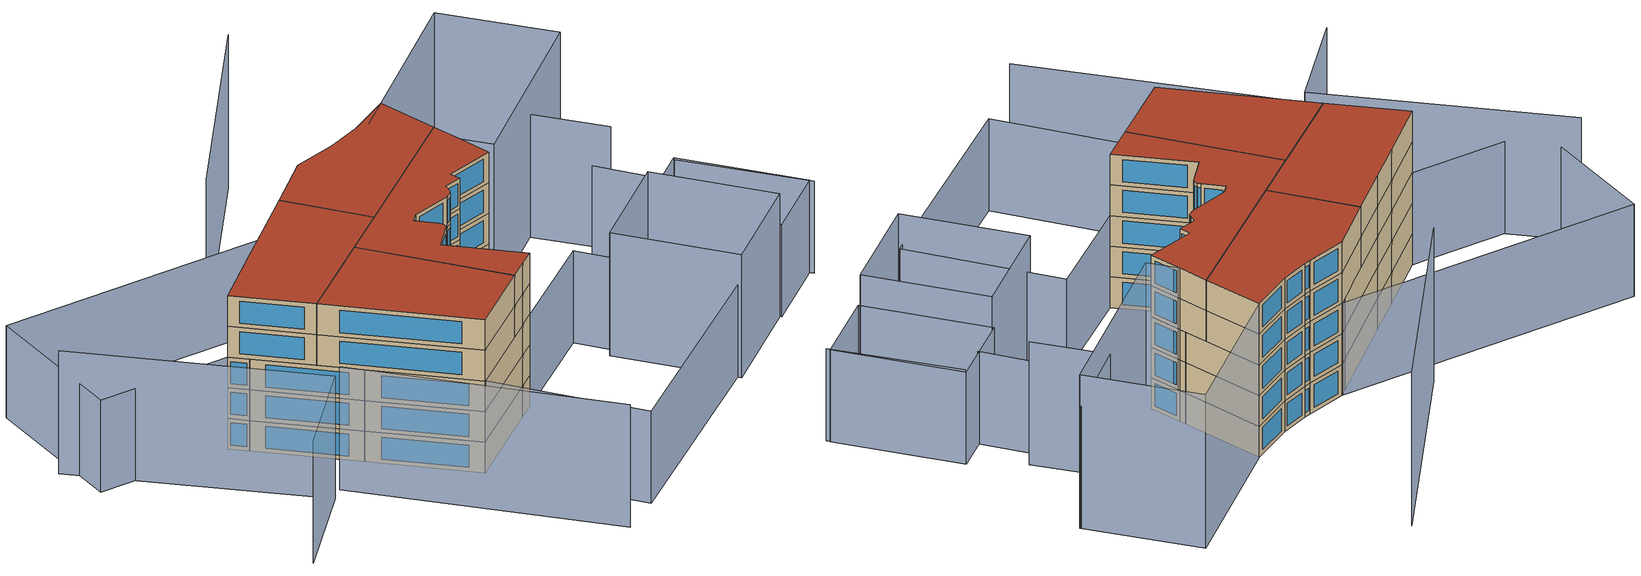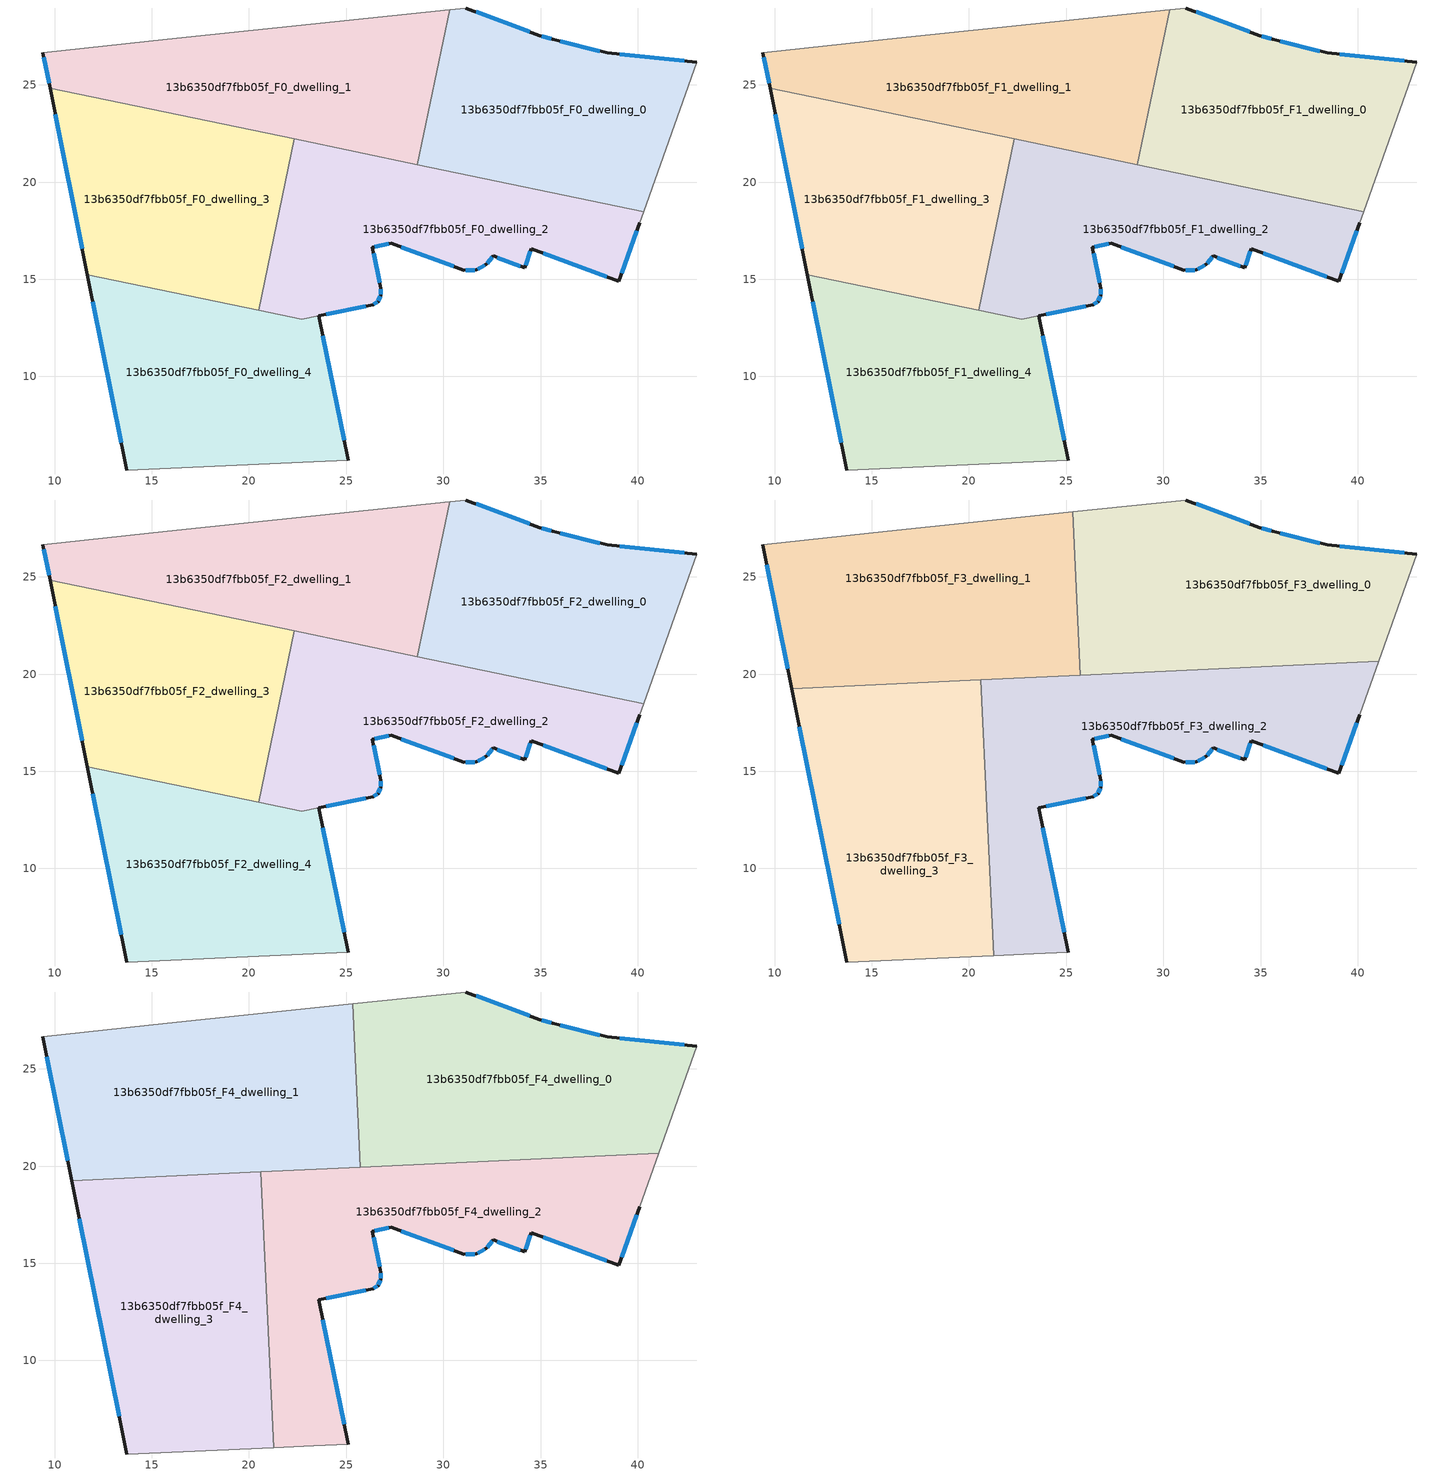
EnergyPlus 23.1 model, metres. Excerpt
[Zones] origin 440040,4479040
13b6350df7fbb05f_F0_dwelling_0
 floor ground (EU_floor_Construction): 43.03,26.18 40.32,18.49 28.67,20.91 30.32,28.87 31.16,28.96 34.97,27.53 35.64,27.36 38.42,26.65 z0
 wall outside (EU_wall_Construction): 43.03,26.18 38.42,26.65 35.64,27.36 34.97,27.53 31.16,28.96 z0:3
 wall adiabatic (EU_wall_Construction): 31.16,28.96 30.32,28.87 / 40.32,18.49 43.03,26.18 z0:3
 wall to 13b6350df7fbb05f_F0_dwelling_1 (EU_wall_Construction): 30.32,28.87 28.67,20.91 z0:3
 wall to 13b6350df7fbb05f_F0_dwelling_2 (EU_wall_Construction): 28.67,20.91 40.32,18.49 z0:3
 window (EU_Window_Construction): 34.44,27.73 31.69,28.76 / 35.55,27.38 35.07,27.51 / 38.04,26.75 36.03,27.26 / 42.39,26.24 39.06,26.58 z0.42:2.58
13b6350df7fbb05f_F0_dwelling_1
 floor ground (EU_floor_Construction): 30.32,28.87 28.67,20.91 9.76,24.83 9.39,26.67 15.79,27.35 20.22,27.8 z0
 wall outside (EU_wall_Construction): 9.39,26.67 9.76,24.83 z0:3
 wall adiabatic (EU_wall_Construction): 30.32,28.87 20.22,27.8 15.79,27.35 9.39,26.67 z0:3
 wall to 13b6350df7fbb05f_F0_dwelling_3 (EU_wall_Construction): 9.76,24.83 22.32,22.22 z0:3
 wall to 13b6350df7fbb05f_F0_dwelling_2 (EU_wall_Construction): 22.33,22.22 28.67,20.91 z0:3
 window (EU_Window_Construction): 9.44,26.41 9.71,25.08 z0.42:2.58
13b6350df7fbb05f_F0_dwelling_2
 floor ground (EU_floor_Construction): 40.32,18.49 40.11,17.91 39.03,14.9 34.53,16.58 34.19,15.59 32.56,16.21 32.21,15.78 31.7,15.48 31.05,15.47 27.32,16.85 26.35,16.64 26.78,14.53 26.78,14.19 26.64,13.85 26.38,13.7 22.72,12.94 20.49,13.41 22.33,22.22 z0
 wall outside (EU_wall_Construction): 23.6,13.12 26.38,13.7 26.64,13.85 26.78,14.19 26.78,14.53 26.35,16.64 27.32,16.85 31.05,15.47 31.7,15.48 32.21,15.78 32.56,16.21 34.19,15.59 34.53,16.58 39.03,14.9 40.11,17.91 z0:3
 wall to 13b6350df7fbb05f_F0_dwelling_3 (EU_wall_Construction): 22.33,22.22 20.49,13.41 z0:3
 wall adiabatic (EU_wall_Construction): 40.11,17.91 40.32,18.49 z0:3
 wall to 13b6350df7fbb05f_F0_dwelling_4 (EU_wall_Construction): 20.49,13.41 22.72,12.94 23.6,13.12 z0:3
 window (EU_Window_Construction): 39.18,15.32 39.96,17.49 / 35.15,16.34 38.4,15.13 / 34.24,15.73 34.48,16.44 / 32.79,16.12 33.96,15.68 / 32.26,15.83 32.51,16.15 / 31.77,15.52 32.14,15.73 / 31.14,15.47 31.61,15.48 / 27.83,16.66 30.53,15.66 / 26.48,16.67 27.18,16.82 / 26.72,14.82 26.41,16.35 / 26.78,14.23 26.78,14.48 / 26.66,13.9 26.76,14.14 / 26.42,13.72 26.6,13.83 / 23.99,13.2 26,13.62 z0.42:2.58
13b6350df7fbb05f_F0_dwelling_3
 floor ground (EU_floor_Construction): 22.33,22.22 20.49,13.41 11.69,15.23 9.76,24.83 z0
 wall outside (EU_wall_Construction): 9.76,24.83 11.69,15.23 z0:3
 wall to 13b6350df7fbb05f_F0_dwelling_4 (EU_wall_Construction): 11.69,15.23 20.49,13.41 z0:3
 window (EU_Window_Construction): 10.03,23.5 11.42,16.56 z0.42:2.58
13b6350df7fbb05f_F0_dwelling_4
 floor ground (EU_floor_Construction): 23.6,13.12 25.1,5.7 23.33,5.61 13.71,5.19 11.69,15.23 22.72,12.94 z0
 wall outside (EU_wall_Construction): 25.1,5.7 23.6,13.12 / 11.69,15.23 13.71,5.19 z0:3
 wall adiabatic (EU_wall_Construction): 13.71,5.19 23.33,5.61 25.1,5.7 z0:3
 window (EU_Window_Construction): 24.89,6.73 23.81,12.09 / 11.97,13.84 13.43,6.58 z0.42:2.58
13b6350df7fbb05f_F1_dwelling_0
 floor to 13b6350df7fbb05f_F0_dwelling_0 (EU_floor_Construction): 43.03,26.18 40.32,18.49 28.67,20.91 30.32,28.87 31.16,28.96 34.97,27.53 35.64,27.36 38.42,26.65 z3
 wall outside (EU_wall_Construction): 43.03,26.18 38.42,26.65 35.64,27.36 34.97,27.53 31.16,28.96 z3:6
 wall adiabatic (EU_wall_Construction): 31.16,28.96 30.32,28.87 / 40.32,18.49 43.03,26.18 z3:6
 wall to 13b6350df7fbb05f_F1_dwelling_1 (EU_wall_Construction): 30.32,28.87 28.67,20.91 z3:6
 wall to 13b6350df7fbb05f_F1_dwelling_2 (EU_wall_Construction): 28.67,20.91 40.32,18.49 z3:6
 window (EU_Window_Construction): 34.44,27.73 31.69,28.76 / 35.55,27.38 35.07,27.51 / 38.04,26.75 36.03,27.26 / 42.39,26.24 39.06,26.58 z3.42:5.58
13b6350df7fbb05f_F1_dwelling_1
 floor to 13b6350df7fbb05f_F0_dwelling_1 (EU_floor_Construction): 30.32,28.87 28.67,20.91 9.76,24.83 9.39,26.67 15.79,27.35 20.22,27.8 z3
 wall outside (EU_wall_Construction): 9.39,26.67 9.76,24.83 z3:6
 wall adiabatic (EU_wall_Construction): 30.32,28.87 20.22,27.8 15.79,27.35 9.39,26.67 z3:6
 wall to 13b6350df7fbb05f_F1_dwelling_3 (EU_wall_Construction): 9.76,24.83 22.32,22.22 z3:6
 wall to 13b6350df7fbb05f_F1_dwelling_2 (EU_wall_Construction): 22.33,22.22 28.67,20.91 z3:6
 window (EU_Window_Construction): 9.44,26.41 9.71,25.08 z3.42:5.58
13b6350df7fbb05f_F1_dwelling_2
 floor to 13b6350df7fbb05f_F0_dwelling_2 (EU_floor_Construction): 40.32,18.49 40.11,17.91 39.03,14.9 34.53,16.58 34.19,15.59 32.56,16.21 32.21,15.78 31.7,15.48 31.05,15.47 27.32,16.85 26.35,16.64 26.78,14.53 26.78,14.19 26.64,13.85 26.38,13.7 22.72,12.94 20.49,13.41 22.33,22.22 z3
 wall outside (EU_wall_Construction): 23.6,13.12 26.38,13.7 26.64,13.85 26.78,14.19 26.78,14.53 26.35,16.64 27.32,16.85 31.05,15.47 31.7,15.48 32.21,15.78 32.56,16.21 34.19,15.59 34.53,16.58 39.03,14.9 40.11,17.91 z3:6
 wall to 13b6350df7fbb05f_F1_dwelling_3 (EU_wall_Construction): 22.33,22.22 20.49,13.41 z3:6
 wall adiabatic (EU_wall_Construction): 40.11,17.91 40.32,18.49 z3:6
 wall to 13b6350df7fbb05f_F1_dwelling_4 (EU_wall_Construction): 20.49,13.41 22.72,12.94 23.6,13.12 z3:6
 window (EU_Window_Construction): 39.18,15.32 39.96,17.49 / 35.15,16.34 38.4,15.13 / 34.24,15.73 34.48,16.44 / 32.79,16.12 33.96,15.68 / 32.26,15.83 32.51,16.15 / 31.77,15.52 32.14,15.73 / 31.14,15.47 31.61,15.48 / 27.83,16.66 30.53,15.66 / 26.48,16.67 27.18,16.82 / 26.72,14.82 26.41,16.35 / 26.78,14.23 26.78,14.48 / 26.66,13.9 26.76,14.14 / 26.42,13.72 26.6,13.83 / 23.99,13.2 26,13.62 z3.42:5.58
13b6350df7fbb05f_F1_dwelling_3
 floor to 13b6350df7fbb05f_F0_dwelling_3 (EU_floor_Construction): 22.33,22.22 20.49,13.41 11.69,15.23 9.76,24.83 z3
 wall outside (EU_wall_Construction): 9.76,24.83 11.69,15.23 z3:6
 wall to 13b6350df7fbb05f_F1_dwelling_4 (EU_wall_Construction): 11.69,15.23 20.49,13.41 z3:6
 window (EU_Window_Construction): 10.03,23.5 11.42,16.56 z3.42:5.58
13b6350df7fbb05f_F1_dwelling_4
 floor to 13b6350df7fbb05f_F0_dwelling_4 (EU_floor_Construction): 23.6,13.12 25.1,5.7 23.33,5.61 13.71,5.19 11.69,15.23 22.72,12.94 z3
 wall outside (EU_wall_Construction): 25.1,5.7 23.6,13.12 / 11.69,15.23 13.71,5.19 z3:6
 wall adiabatic (EU_wall_Construction): 13.71,5.19 23.33,5.61 25.1,5.7 z3:6
 window (EU_Window_Construction): 24.89,6.73 23.81,12.09 / 11.97,13.84 13.43,6.58 z3.42:5.58
13b6350df7fbb05f_F2_dwelling_0
 floor to 13b6350df7fbb05f_F1_dwelling_0 (EU_floor_Construction): 43.03,26.18 40.32,18.49 28.67,20.91 30.32,28.87 31.16,28.96 34.97,27.53 35.64,27.36 38.42,26.65 z6
 wall outside (EU_wall_Construction): 43.03,26.18 38.42,26.65 35.64,27.36 34.97,27.53 31.16,28.96 z6:9
 wall adiabatic (EU_wall_Construction): 31.16,28.96 30.32,28.87 / 40.32,18.49 43.03,26.18 z6:9
 wall to 13b6350df7fbb05f_F2_dwelling_1 (EU_wall_Construction): 30.32,28.87 28.67,20.91 z6:9
 wall to 13b6350df7fbb05f_F2_dwelling_2 (EU_wall_Construction): 28.67,20.91 40.32,18.49 z6:9
 window (EU_Window_Construction): 34.44,27.73 31.69,28.76 / 35.55,27.38 35.07,27.51 / 38.04,26.75 36.03,27.26 / 42.39,26.24 39.06,26.58 z6.42:8.58
13b6350df7fbb05f_F2_dwelling_1
 floor to 13b6350df7fbb05f_F1_dwelling_1 (EU_floor_Construction): 30.32,28.87 28.67,20.91 9.76,24.83 9.39,26.67 15.79,27.35 20.22,27.8 z6
 wall outside (EU_wall_Construction): 9.39,26.67 9.76,24.83 z6:9
 wall adiabatic (EU_wall_Construction): 30.32,28.87 20.22,27.8 15.79,27.35 9.39,26.67 z6:9
 wall to 13b6350df7fbb05f_F2_dwelling_3 (EU_wall_Construction): 9.76,24.83 22.32,22.22 z6:9
 wall to 13b6350df7fbb05f_F2_dwelling_2 (EU_wall_Construction): 22.33,22.22 28.67,20.91 z6:9
 window (EU_Window_Construction): 9.44,26.41 9.71,25.08 z6.42:8.58
13b6350df7fbb05f_F2_dwelling_2
 floor to 13b6350df7fbb05f_F1_dwelling_2 (EU_floor_Construction): 40.32,18.49 40.11,17.91 39.03,14.9 34.53,16.58 34.19,15.59 32.56,16.21 32.21,15.78 31.7,15.48 31.05,15.47 27.32,16.85 26.35,16.64 26.78,14.53 26.78,14.19 26.64,13.85 26.38,13.7 22.72,12.94 20.49,13.41 22.33,22.22 z6
 wall outside (EU_wall_Construction): 23.6,13.12 26.38,13.7 26.64,13.85 26.78,14.19 26.78,14.53 26.35,16.64 27.32,16.85 31.05,15.47 31.7,15.48 32.21,15.78 32.56,16.21 34.19,15.59 34.53,16.58 39.03,14.9 40.11,17.91 z6:9
 wall to 13b6350df7fbb05f_F2_dwelling_3 (EU_wall_Construction): 22.33,22.22 20.49,13.41 z6:9
 wall adiabatic (EU_wall_Construction): 40.11,17.91 40.32,18.49 z6:9
 wall to 13b6350df7fbb05f_F2_dwelling_4 (EU_wall_Construction): 20.49,13.41 22.72,12.94 23.6,13.12 z6:9
 window (EU_Window_Construction): 39.18,15.32 39.96,17.49 / 35.15,16.34 38.4,15.13 / 34.24,15.73 34.48,16.44 / 32.79,16.12 33.96,15.68 / 32.26,15.83 32.51,16.15 / 31.77,15.52 32.14,15.73 / 31.14,15.47 31.61,15.48 / 27.83,16.66 30.53,15.66 / 26.48,16.67 27.18,16.82 / 26.72,14.82 26.41,16.35 / 26.78,14.23 26.78,14.48 / 26.66,13.9 26.76,14.14 / 26.42,13.72 26.6,13.83 / 23.99,13.2 26,13.62 z6.42:8.58
13b6350df7fbb05f_F2_dwelling_3
 floor to 13b6350df7fbb05f_F1_dwelling_3 (EU_floor_Construction): 22.33,22.22 20.49,13.41 11.69,15.23 9.76,24.83 z6
 wall outside (EU_wall_Construction): 9.76,24.83 11.69,15.23 z6:9
 wall to 13b6350df7fbb05f_F2_dwelling_4 (EU_wall_Construction): 11.69,15.23 20.49,13.41 z6:9
 window (EU_Window_Construction): 10.03,23.5 11.42,16.56 z6.42:8.58
13b6350df7fbb05f_F2_dwelling_4
 floor to 13b6350df7fbb05f_F1_dwelling_4 (EU_floor_Construction): 23.6,13.12 25.1,5.7 23.33,5.61 13.71,5.19 11.69,15.23 22.72,12.94 z6
 wall outside (EU_wall_Construction): 25.1,5.7 23.6,13.12 / 11.69,15.23 13.71,5.19 z6:9
 wall adiabatic (EU_wall_Construction): 13.71,5.19 23.33,5.61 25.1,5.7 z6:9
 window (EU_Window_Construction): 24.89,6.73 23.81,12.09 / 11.97,13.84 13.43,6.58 z6.42:8.58
13b6350df7fbb05f_F3_dwelling_0
 floor to 13b6350df7fbb05f_F2_dwelling_0 (EU_floor_Construction): 43.03,26.18 41.09,20.67 31.87,20.24 28.67,20.91 30.32,28.87 31.16,28.96 34.97,27.53 35.64,27.36 38.42,26.65 z9
 floor to 13b6350df7fbb05f_F2_dwelling_1 (EU_floor_Construction): 30.32,28.87 28.67,20.91 25.65,21.53 25.34,28.34 z9
 floor to 13b6350df7fbb05f_F2_dwelling_2 (EU_floor_Construction): 31.87,20.24 25.73,19.95 25.65,21.53 z9
 wall outside (EU_wall_Construction): 43.03,26.18 38.42,26.65 35.64,27.36 34.97,27.53 31.16,28.96 z9:12
 wall adiabatic (EU_wall_Construction): 41.09,20.67 43.03,26.18 / 31.16,28.96 25.34,28.34 z9:12
 wall to 13b6350df7fbb05f_F3_dwelling_1 (EU_wall_Construction): 25.34,28.34 25.73,19.95 z9:12
 wall to 13b6350df7fbb05f_F3_dwelling_2 (EU_wall_Construction): 25.73,19.95 41.09,20.67 z9:12
 window (EU_Window_Construction): 35.55,27.38 35.07,27.51 / 38.04,26.75 36.03,27.26 / 42.39,26.24 39.06,26.58 / 34.44,27.73 31.69,28.76 z9.42:11.58
13b6350df7fbb05f_F3_dwelling_1
 floor to 13b6350df7fbb05f_F2_dwelling_1 (EU_floor_Construction): 25.34,28.34 25.65,21.53 9.76,24.83 9.39,26.67 15.79,27.35 20.22,27.8 z9
 floor to 13b6350df7fbb05f_F2_dwelling_3 (EU_floor_Construction): 22.32,22.22 21.82,19.77 10.88,19.26 9.76,24.83 z9
 floor to 13b6350df7fbb05f_F2_dwelling_2 (EU_floor_Construction): 25.65,21.53 25.73,19.95 21.82,19.77 22.32,22.22 z9
 wall outside (EU_wall_Construction): 9.39,26.67 10.88,19.26 z9:12
 wall adiabatic (EU_wall_Construction): 25.34,28.34 20.22,27.8 15.79,27.35 9.39,26.67 z9:12
 wall to 13b6350df7fbb05f_F3_dwelling_3 (EU_wall_Construction): 10.88,19.26 20.6,19.71 z9:12
 wall to 13b6350df7fbb05f_F3_dwelling_2 (EU_wall_Construction): 20.6,19.71 25.73,19.95 z9:12
 window (EU_Window_Construction): 9.6,25.64 10.67,20.29 z9.42:11.58
13b6350df7fbb05f_F3_dwelling_2
 floor to 13b6350df7fbb05f_F2_dwelling_2 (EU_floor_Construction): 40.32,18.49 40.11,17.91 39.03,14.9 34.53,16.58 34.19,15.59 32.56,16.21 32.21,15.78 31.7,15.48 31.05,15.47 27.32,16.85 26.35,16.64 26.78,14.53 26.78,14.19 26.64,13.85 26.38,13.7 22.72,12.94 20.9,13.32 20.82,14.99 21.82,19.77 31.87,20.24 z9
 floor to 13b6350df7fbb05f_F2_dwelling_0 (EU_floor_Construction): 41.09,20.67 40.32,18.49 31.87,20.24 z9
 floor to 13b6350df7fbb05f_F2_dwelling_4 (EU_floor_Construction): 23.6,13.12 25.1,5.7 23.33,5.61 21.27,5.52 20.9,13.32 22.72,12.94 z9
 floor to 13b6350df7fbb05f_F2_dwelling_3 (EU_floor_Construction): 21.82,19.77 20.82,14.99 20.6,19.71 z9
 wall outside (EU_wall_Construction): 25.1,5.7 23.6,13.12 26.38,13.7 26.64,13.85 26.78,14.19 26.78,14.53 26.35,16.64 27.32,16.85 31.05,15.47 31.7,15.48 32.21,15.78 32.56,16.21 34.19,15.59 34.53,16.58 39.03,14.9 40.11,17.91 z9:12
 wall adiabatic (EU_wall_Construction): 21.27,5.52 23.33,5.61 25.1,5.7 / 40.11,17.91 41.09,20.67 z9:12
 wall to 13b6350df7fbb05f_F3_dwelling_3 (EU_wall_Construction): 20.6,19.71 21.27,5.52 z9:12
 window (EU_Window_Construction): 23.98,13.2 26,13.62 / 24.89,6.73 23.81,12.09 / 39.18,15.32 39.96,17.49 / 35.15,16.34 38.4,15.13 / 34.24,15.73 34.48,16.44 / 32.79,16.12 33.96,15.68 / 32.26,15.83 32.51,16.15 / 31.77,15.52 32.14,15.73 / 31.14,15.47 31.61,15.48 / 27.83,16.66 30.53,15.66 / 26.48,16.67 27.18,16.82 / 26.72,14.82 26.41,16.35 / 26.78,14.23 26.78,14.48 / 26.66,13.9 26.76,14.14 / 26.42,13.72 26.6,13.83 z9.42:11.58
13b6350df7fbb05f_F3_dwelling_3
 floor to 13b6350df7fbb05f_F2_dwelling_3 (EU_floor_Construction): 20.6,19.71 20.82,14.99 20.49,13.41 11.69,15.23 10.88,19.26 z9
 floor to 13b6350df7fbb05f_F2_dwelling_4 (EU_floor_Construction): 20.9,13.32 21.27,5.52 13.71,5.19 11.69,15.23 z9
 floor to 13b6350df7fbb05f_F2_dwelling_2 (EU_floor_Construction): 20.82,14.99 20.9,13.32 20.5,13.41 z9
 wall outside (EU_wall_Construction): 10.88,19.26 13.71,5.19 z9:12
 wall adiabatic (EU_wall_Construction): 13.71,5.19 21.27,5.52 z9:12
 window (EU_Window_Construction): 11.27,17.31 13.31,7.14 z9.42:11.58
13b6350df7fbb05f_F4_dwelling_0
 floor to 13b6350df7fbb05f_F3_dwelling_0 (EU_floor_Construction): 43.03,26.18 41.09,20.67 25.73,19.95 25.34,28.34 31.16,28.96 34.97,27.53 35.64,27.36 38.42,26.65 z12
 wall outside (EU_wall_Construction): 43.03,26.18 38.42,26.65 35.64,27.36 34.97,27.53 31.16,28.96 z12:15
 wall adiabatic (EU_wall_Construction): 41.09,20.67 43.03,26.18 / 31.16,28.96 25.34,28.34 z12:15
 wall to 13b6350df7fbb05f_F4_dwelling_1 (EU_wall_Construction): 25.34,28.34 25.73,19.95 z12:15
 wall to 13b6350df7fbb05f_F4_dwelling_2 (EU_wall_Construction): 25.73,19.95 41.09,20.67 z12:15
 window (EU_Window_Construction): 35.55,27.38 35.07,27.51 / 38.04,26.75 36.03,27.26 / 42.39,26.24 39.06,26.58 / 34.44,27.73 31.69,28.76 z12.42:14.58
 roof outside (EU_roof_Construction): 41.09,20.67 43.03,26.18 38.42,26.65 35.64,27.36 34.97,27.53 31.16,28.96 25.34,28.34 25.73,19.95 z15
13b6350df7fbb05f_F4_dwelling_1
 floor to 13b6350df7fbb05f_F3_dwelling_1 (EU_floor_Construction): 25.34,28.34 25.73,19.95 10.88,19.26 9.39,26.67 15.79,27.35 20.22,27.8 z12
 wall outside (EU_wall_Construction): 9.39,26.67 10.88,19.26 z12:15
 wall adiabatic (EU_wall_Construction): 25.34,28.34 20.22,27.8 15.79,27.35 9.39,26.67 z12:15
 wall to 13b6350df7fbb05f_F4_dwelling_3 (EU_wall_Construction): 10.88,19.26 20.6,19.71 z12:15
 wall to 13b6350df7fbb05f_F4_dwelling_2 (EU_wall_Construction): 20.6,19.71 25.73,19.95 z12:15
 window (EU_Window_Construction): 9.6,25.64 10.67,20.29 z12.42:14.58
 roof outside (EU_roof_Construction): 25.73,19.95 25.34,28.34 20.22,27.8 15.79,27.35 9.39,26.67 10.88,19.26 z15
13b6350df7fbb05f_F4_dwelling_2
 floor to 13b6350df7fbb05f_F3_dwelling_2 (EU_floor_Construction): 41.09,20.67 40.11,17.91 39.03,14.9 34.53,16.58 34.19,15.59 32.56,16.21 32.21,15.78 31.7,15.48 31.05,15.47 27.32,16.85 26.35,16.64 26.78,14.53 26.78,14.19 26.64,13.85 26.38,13.7 23.6,13.12 25.1,5.7 23.33,5.61 21.27,5.52 20.6,19.71 z12
 wall outside (EU_wall_Construction): 25.1,5.7 23.6,13.12 26.38,13.7 26.64,13.85 26.78,14.19 26.78,14.53 26.35,16.64 27.32,16.85 31.05,15.47 31.7,15.48 32.21,15.78 32.56,16.21 34.19,15.59 34.53,16.58 39.03,14.9 40.11,17.91 z12:15
 wall adiabatic (EU_wall_Construction): 21.27,5.52 23.33,5.61 25.1,5.7 / 40.11,17.91 41.09,20.67 z12:15
 wall to 13b6350df7fbb05f_F4_dwelling_3 (EU_wall_Construction): 20.6,19.71 21.27,5.52 z12:15
 window (EU_Window_Construction): 23.98,13.2 26,13.62 / 24.89,6.73 23.81,12.09 / 39.18,15.32 39.96,17.49 / 35.15,16.34 38.4,15.13 / 34.24,15.73 34.48,16.44 / 32.79,16.12 33.96,15.68 / 32.26,15.83 32.51,16.15 / 31.77,15.52 32.14,15.73 / 31.14,15.47 31.61,15.48 / 27.83,16.66 30.53,15.66 / 26.48,16.67 27.18,16.82 / 26.72,14.82 26.41,16.35 / 26.78,14.23 26.78,14.48 / 26.66,13.9 26.76,14.14 / 26.42,13.72 26.6,13.83 z12.42:14.58
 roof outside (EU_roof_Construction): 39.03,14.9 40.11,17.91 41.09,20.67 20.6,19.71 21.27,5.52 23.33,5.61 25.1,5.7 23.6,13.12 26.38,13.7 26.64,13.85 26.78,14.19 26.78,14.53 26.35,16.64 27.32,16.85 31.05,15.47 31.7,15.48 32.21,15.78 32.56,16.21 34.19,15.59 34.53,16.58 z15
13b6350df7fbb05f_F4_dwelling_3
 floor to 13b6350df7fbb05f_F3_dwelling_3 (EU_floor_Construction): 20.6,19.71 21.27,5.52 13.71,5.19 10.88,19.26 z12
 wall outside (EU_wall_Construction): 10.88,19.26 13.71,5.19 z12:15
 wall adiabatic (EU_wall_Construction): 13.71,5.19 21.27,5.52 z12:15
 window (EU_Window_Construction): 11.27,17.31 13.31,7.14 z12.42:14.58
 roof outside (EU_roof_Construction): 21.27,5.52 20.6,19.71 10.88,19.26 13.71,5.19 z15
shading: 6.73,15.53 10.01,-9.33 / 51.22,8.73 50.58,15.76 / 50.58,15.76 59.21,16.56 / 0.53,38.34 5.22,15.34 / 5.22,15.34 -5.16,13.22 / 45.56,3.18 46.32,-8.38 / 46.32,-8.38 35.96,-9.06 / 35.96,-9.06 35.21,2.5 / 35.21,2.5 45.56,3.18 z0:12; 53.88,-8.49 52.79,3.62 / 49.61,3.49 49.35,9.69 / 46.33,-8.59 45.55,3.35 / 45.55,3.35 53.11,3.84 / 53.11,3.84 53.89,-8.09 / 53.89,-8.09 46.33,-8.59 / 36.56,-8.69 14.26,-9.53 / 14.26,-9.53 13.7,5.25 / 13.7,5.25 36,6.09 / 36,6.09 36.56,-8.69 / 7.27,45.76 31.16,28.96 / 31.16,28.96 22.88,17.18 / 22.88,17.18 -1.01,33.98 / -1.01,33.98 7.27,45.76 z0:9; 48.66,42.15 26.24,35.25 / 39.47,25.89 58.33,27.42 / 58.33,27.42 59.22,16.45 / 59.22,16.45 40.35,14.92 / 40.35,14.92 39.47,25.89 z0:15
[Building]
EU S2 Campaign: North Axis=0; Terrain=City; Solar Distribution=FullExterior
[Site:Location]
Madrid: Latitude=40.5; Longitude=-3.5; Time Zone=1; Elevation=609
[SizingPeriod:WeatherFileDays]
AnnualSizingPeriod: Begin Month=1; Begin Day of Month=1; End Month=12; End Day of Month=31; Day of Week for Start Day=Monday; Use Weather File Daylight Saving Period=No; Use Weather File Rain and Snow Indicators=No
[MATERIAL]
EU_InternalMass_Material: Roughness=MediumRough; Thickness=0.1; Conductivity=1; Density=1800; Specific Heat=900; Thermal Absorptance=0.9; Solar Absorptance=0.7; Visible Absorptance=0.7
[MATERIAL:NOMASS] Roughness=MediumRough; Thermal Absorptance=0.9; Solar Absorptance=0.7; Visible Absorptance=0.7
Name | Thermal Resistance
EU_wall_NoMass | 1.60022
EU_roof_NoMass | 1.57597
EU_floor_NoMass | 0.470652
[WINDOWMATERIAL:SIMPLEGLAZINGSYSTEM]
EU_Window_SimpleGlazing: UFactor=3.28802; Solar Heat Gain Coefficient=0.85; Visible Transmittance=0.85
[CONSTRUCTION]
EU_wall_Construction: EU_wall_NoMass
EU_roof_Construction: EU_roof_NoMass
EU_floor_Construction: EU_floor_NoMass
EU_InternalMass_Construction: EU_InternalMass_Material
EU_Window_Construction: EU_Window_SimpleGlazing
[ZONE] Type=1; Multiplier=1; Ceiling Height=autocalculate; Floor Area=autocalculate; Part of Total Floor Area=Yes
Name | Volume
13b6350df7fbb05f_F0_dwelling_0; 13b6350df7fbb05f_F1_dwelling_0; 13b6350df7fbb05f_F2_dwelling_0 | 294.676
13b6350df7fbb05f_F3_dwelling_0; 13b6350df7fbb05f_F4_dwelling_0 | 368.379
13b6350df7fbb05f_F0_dwelling_1; 13b6350df7fbb05f_F1_dwelling_1; 13b6350df7fbb05f_F2_dwelling_1 | 294.695
13b6350df7fbb05f_F3_dwelling_1; 13b6350df7fbb05f_F4_dwelling_1 | 368.364
13b6350df7fbb05f_F0_dwelling_2; 13b6350df7fbb05f_F1_dwelling_2; 13b6350df7fbb05f_F2_dwelling_2 | 294.203
13b6350df7fbb05f_F3_dwelling_2; 13b6350df7fbb05f_F4_dwelling_2 | 368.384
13b6350df7fbb05f_F0_dwelling_3; 13b6350df7fbb05f_F1_dwelling_3; 13b6350df7fbb05f_F2_dwelling_3 | 294.702
13b6350df7fbb05f_F3_dwelling_3; 13b6350df7fbb05f_F4_dwelling_3 | 368.391
13b6350df7fbb05f_F0_dwelling_4; 13b6350df7fbb05f_F1_dwelling_4; 13b6350df7fbb05f_F2_dwelling_4 | 295.201
[INTERNALMASS] Construction=EU_InternalMass_Construction
Name | Zone or ZoneList | Surface Area
13b6350df7fbb05f_F0_dwelling_0_EU_InternalMass | 13b6350df7fbb05f_F0_dwelling_0 | 98.2285
13b6350df7fbb05f_F0_dwelling_1_EU_InternalMass | 13b6350df7fbb05f_F0_dwelling_1 | 98.2326
13b6350df7fbb05f_F0_dwelling_2_EU_InternalMass | 13b6350df7fbb05f_F0_dwelling_2 | 98.069
13b6350df7fbb05f_F0_dwelling_3_EU_InternalMass | 13b6350df7fbb05f_F0_dwelling_3 | 98.2349
13b6350df7fbb05f_F0_dwelling_4_EU_InternalMass | 13b6350df7fbb05f_F0_dwelling_4 | 98.3977
13b6350df7fbb05f_F1_dwelling_0_EU_InternalMass | 13b6350df7fbb05f_F1_dwelling_0 | 98.2285
13b6350df7fbb05f_F1_dwelling_1_EU_InternalMass | 13b6350df7fbb05f_F1_dwelling_1 | 98.2326
13b6350df7fbb05f_F1_dwelling_2_EU_InternalMass | 13b6350df7fbb05f_F1_dwelling_2 | 98.069
13b6350df7fbb05f_F1_dwelling_3_EU_InternalMass | 13b6350df7fbb05f_F1_dwelling_3 | 98.2349
13b6350df7fbb05f_F1_dwelling_4_EU_InternalMass | 13b6350df7fbb05f_F1_dwelling_4 | 98.3977
13b6350df7fbb05f_F2_dwelling_0_EU_InternalMass | 13b6350df7fbb05f_F2_dwelling_0 | 98.2285
13b6350df7fbb05f_F2_dwelling_1_EU_InternalMass | 13b6350df7fbb05f_F2_dwelling_1 | 98.2326
13b6350df7fbb05f_F2_dwelling_2_EU_InternalMass | 13b6350df7fbb05f_F2_dwelling_2 | 98.069
13b6350df7fbb05f_F2_dwelling_3_EU_InternalMass | 13b6350df7fbb05f_F2_dwelling_3 | 98.2349
13b6350df7fbb05f_F2_dwelling_4_EU_InternalMass | 13b6350df7fbb05f_F2_dwelling_4 | 98.3977
13b6350df7fbb05f_F3_dwelling_0_EU_InternalMass | 13b6350df7fbb05f_F3_dwelling_0 | 122.793
13b6350df7fbb05f_F3_dwelling_1_EU_InternalMass | 13b6350df7fbb05f_F3_dwelling_1 | 122.787
13b6350df7fbb05f_F3_dwelling_2_EU_InternalMass | 13b6350df7fbb05f_F3_dwelling_2 | 122.795
13b6350df7fbb05f_F3_dwelling_3_EU_InternalMass | 13b6350df7fbb05f_F3_dwelling_3 | 122.792
13b6350df7fbb05f_F4_dwelling_0_EU_InternalMass | 13b6350df7fbb05f_F4_dwelling_0 | 122.793
13b6350df7fbb05f_F4_dwelling_1_EU_InternalMass | 13b6350df7fbb05f_F4_dwelling_1 | 122.787
13b6350df7fbb05f_F4_dwelling_2_EU_InternalMass | 13b6350df7fbb05f_F4_dwelling_2 | 122.795
13b6350df7fbb05f_F4_dwelling_3_EU_InternalMass | 13b6350df7fbb05f_F4_dwelling_3 | 122.792
[OTHEREQUIPMENT] Fuel Type=Electricity; Design Level Calculation Method=Watts/Area; Power per Zone Floor Area=1; Fraction Latent=0; Fraction Radiant=0; Fraction Lost=0; Carbon Dioxide Generation Rate=0; EndUse Subcategory=EU_Step8_InternalGains
Name | Zone or ZoneList or Space or SpaceList | Schedule
EU_Step8_InternalGain_13b6350df7fbb05f_F0_dwelling_0_f000 | 13b6350df7fbb05f_F0_dwelling_0 | EU_Step8_GainSchedule_13b6350df7fbb05f_F0_dwelling_0_f000
EU_Step8_InternalGain_13b6350df7fbb05f_F0_dwelling_1_f000 | 13b6350df7fbb05f_F0_dwelling_1 | EU_Step8_GainSchedule_13b6350df7fbb05f_F0_dwelling_1_f000
EU_Step8_InternalGain_13b6350df7fbb05f_F0_dwelling_2_f000 | 13b6350df7fbb05f_F0_dwelling_2 | EU_Step8_GainSchedule_13b6350df7fbb05f_F0_dwelling_2_f000
EU_Step8_InternalGain_13b6350df7fbb05f_F0_dwelling_3_f000 | 13b6350df7fbb05f_F0_dwelling_3 | EU_Step8_GainSchedule_13b6350df7fbb05f_F0_dwelling_3_f000
EU_Step8_InternalGain_13b6350df7fbb05f_F0_dwelling_4_f000 | 13b6350df7fbb05f_F0_dwelling_4 | EU_Step8_GainSchedule_13b6350df7fbb05f_F0_dwelling_4_f000
EU_Step8_InternalGain_13b6350df7fbb05f_F1_dwelling_0_f000 | 13b6350df7fbb05f_F1_dwelling_0 | EU_Step8_GainSchedule_13b6350df7fbb05f_F1_dwelling_0_f000
EU_Step8_InternalGain_13b6350df7fbb05f_F1_dwelling_1_f000 | 13b6350df7fbb05f_F1_dwelling_1 | EU_Step8_GainSchedule_13b6350df7fbb05f_F1_dwelling_1_f000
EU_Step8_InternalGain_13b6350df7fbb05f_F1_dwelling_2_f000 | 13b6350df7fbb05f_F1_dwelling_2 | EU_Step8_GainSchedule_13b6350df7fbb05f_F1_dwelling_2_f000
EU_Step8_InternalGain_13b6350df7fbb05f_F1_dwelling_3_f000 | 13b6350df7fbb05f_F1_dwelling_3 | EU_Step8_GainSchedule_13b6350df7fbb05f_F1_dwelling_3_f000
EU_Step8_InternalGain_13b6350df7fbb05f_F1_dwelling_4_f000 | 13b6350df7fbb05f_F1_dwelling_4 | EU_Step8_GainSchedule_13b6350df7fbb05f_F1_dwelling_4_f000
EU_Step8_InternalGain_13b6350df7fbb05f_F2_dwelling_0_f000 | 13b6350df7fbb05f_F2_dwelling_0 | EU_Step8_GainSchedule_13b6350df7fbb05f_F2_dwelling_0_f000
EU_Step8_InternalGain_13b6350df7fbb05f_F2_dwelling_1_f000 | 13b6350df7fbb05f_F2_dwelling_1 | EU_Step8_GainSchedule_13b6350df7fbb05f_F2_dwelling_1_f000
EU_Step8_InternalGain_13b6350df7fbb05f_F2_dwelling_2_f000 | 13b6350df7fbb05f_F2_dwelling_2 | EU_Step8_GainSchedule_13b6350df7fbb05f_F2_dwelling_2_f000
EU_Step8_InternalGain_13b6350df7fbb05f_F2_dwelling_3_f000 | 13b6350df7fbb05f_F2_dwelling_3 | EU_Step8_GainSchedule_13b6350df7fbb05f_F2_dwelling_3_f000
EU_Step8_InternalGain_13b6350df7fbb05f_F2_dwelling_4_f000 | 13b6350df7fbb05f_F2_dwelling_4 | EU_Step8_GainSchedule_13b6350df7fbb05f_F2_dwelling_4_f000
EU_Step8_InternalGain_13b6350df7fbb05f_F3_dwelling_0_f000 | 13b6350df7fbb05f_F3_dwelling_0 | EU_Step8_GainSchedule_13b6350df7fbb05f_F3_dwelling_0_f000
EU_Step8_InternalGain_13b6350df7fbb05f_F3_dwelling_1_f000 | 13b6350df7fbb05f_F3_dwelling_1 | EU_Step8_GainSchedule_13b6350df7fbb05f_F3_dwelling_1_f000
EU_Step8_InternalGain_13b6350df7fbb05f_F3_dwelling_2_f000 | 13b6350df7fbb05f_F3_dwelling_2 | EU_Step8_GainSchedule_13b6350df7fbb05f_F3_dwelling_2_f000
EU_Step8_InternalGain_13b6350df7fbb05f_F3_dwelling_3_f000 | 13b6350df7fbb05f_F3_dwelling_3 | EU_Step8_GainSchedule_13b6350df7fbb05f_F3_dwelling_3_f000
EU_Step8_InternalGain_13b6350df7fbb05f_F4_dwelling_0_f000 | 13b6350df7fbb05f_F4_dwelling_0 | EU_Step8_GainSchedule_13b6350df7fbb05f_F4_dwelling_0_f000
EU_Step8_InternalGain_13b6350df7fbb05f_F4_dwelling_1_f000 | 13b6350df7fbb05f_F4_dwelling_1 | EU_Step8_GainSchedule_13b6350df7fbb05f_F4_dwelling_1_f000
EU_Step8_InternalGain_13b6350df7fbb05f_F4_dwelling_2_f000 | 13b6350df7fbb05f_F4_dwelling_2 | EU_Step8_GainSchedule_13b6350df7fbb05f_F4_dwelling_2_f000
EU_Step8_InternalGain_13b6350df7fbb05f_F4_dwelling_3_f000 | 13b6350df7fbb05f_F4_dwelling_3 | EU_Step8_GainSchedule_13b6350df7fbb05f_F4_dwelling_3_f000
[ZONEVENTILATION:DESIGNFLOWRATE] Schedule=EU_AlwaysOn; Design Flow Rate Calculation Method=AirChanges/Hour; Air Changes per Hour=0.480704; Ventilation Type=Natural; Fan Pressure Rise=0; Fan Total Efficiency=1; Constant Term Coefficient=1; Temperature Term Coefficient=0; Velocity Term Coefficient=0; Velocity Squared Term Coefficient=0; Minimum Indoor Temperature=-100; Maximum Indoor Temperature=100; Delta Temperature=-100; Minimum Outdoor Temperature=-100; Maximum Outdoor Temperature=100; Maximum Wind Speed=40
Name | Zone or ZoneList or Space or SpaceList
EU_ConstantAir_13b6350df7fbb05f_F0_dwelling_0 | 13b6350df7fbb05f_F0_dwelling_0
EU_ConstantAir_13b6350df7fbb05f_F0_dwelling_1 | 13b6350df7fbb05f_F0_dwelling_1
EU_ConstantAir_13b6350df7fbb05f_F0_dwelling_2 | 13b6350df7fbb05f_F0_dwelling_2
EU_ConstantAir_13b6350df7fbb05f_F0_dwelling_3 | 13b6350df7fbb05f_F0_dwelling_3
EU_ConstantAir_13b6350df7fbb05f_F0_dwelling_4 | 13b6350df7fbb05f_F0_dwelling_4
EU_ConstantAir_13b6350df7fbb05f_F1_dwelling_0 | 13b6350df7fbb05f_F1_dwelling_0
EU_ConstantAir_13b6350df7fbb05f_F1_dwelling_1 | 13b6350df7fbb05f_F1_dwelling_1
EU_ConstantAir_13b6350df7fbb05f_F1_dwelling_2 | 13b6350df7fbb05f_F1_dwelling_2
EU_ConstantAir_13b6350df7fbb05f_F1_dwelling_3 | 13b6350df7fbb05f_F1_dwelling_3
EU_ConstantAir_13b6350df7fbb05f_F1_dwelling_4 | 13b6350df7fbb05f_F1_dwelling_4
EU_ConstantAir_13b6350df7fbb05f_F2_dwelling_0 | 13b6350df7fbb05f_F2_dwelling_0
EU_ConstantAir_13b6350df7fbb05f_F2_dwelling_1 | 13b6350df7fbb05f_F2_dwelling_1
EU_ConstantAir_13b6350df7fbb05f_F2_dwelling_2 | 13b6350df7fbb05f_F2_dwelling_2
EU_ConstantAir_13b6350df7fbb05f_F2_dwelling_3 | 13b6350df7fbb05f_F2_dwelling_3
EU_ConstantAir_13b6350df7fbb05f_F2_dwelling_4 | 13b6350df7fbb05f_F2_dwelling_4
EU_ConstantAir_13b6350df7fbb05f_F3_dwelling_0 | 13b6350df7fbb05f_F3_dwelling_0
EU_ConstantAir_13b6350df7fbb05f_F3_dwelling_1 | 13b6350df7fbb05f_F3_dwelling_1
EU_ConstantAir_13b6350df7fbb05f_F3_dwelling_2 | 13b6350df7fbb05f_F3_dwelling_2
EU_ConstantAir_13b6350df7fbb05f_F3_dwelling_3 | 13b6350df7fbb05f_F3_dwelling_3
EU_ConstantAir_13b6350df7fbb05f_F4_dwelling_0 | 13b6350df7fbb05f_F4_dwelling_0
EU_ConstantAir_13b6350df7fbb05f_F4_dwelling_1 | 13b6350df7fbb05f_F4_dwelling_1
EU_ConstantAir_13b6350df7fbb05f_F4_dwelling_2 | 13b6350df7fbb05f_F4_dwelling_2
EU_ConstantAir_13b6350df7fbb05f_F4_dwelling_3 | 13b6350df7fbb05f_F4_dwelling_3
[HVACTEMPLATE:THERMOSTAT] Constant Heating Setpoint=20; Constant Cooling Setpoint=50
EU_HeatOnly_13b6350df7fbb05f_F0_dwelling_0; EU_HeatOnly_13b6350df7fbb05f_F0_dwelling_1; EU_HeatOnly_13b6350df7fbb05f_F0_dwelling_2; EU_HeatOnly_13b6350df7fbb05f_F0_dwelling_3; EU_HeatOnly_13b6350df7fbb05f_F0_dwelling_4; EU_HeatOnly_13b6350df7fbb05f_F1_dwelling_0; EU_HeatOnly_13b6350df7fbb05f_F1_dwelling_1; EU_HeatOnly_13b6350df7fbb05f_F1_dwelling_2; EU_HeatOnly_13b6350df7fbb05f_F1_dwelling_3; EU_HeatOnly_13b6350df7fbb05f_F1_dwelling_4; EU_HeatOnly_13b6350df7fbb05f_F2_dwelling_0; EU_HeatOnly_13b6350df7fbb05f_F2_dwelling_1; EU_HeatOnly_13b6350df7fbb05f_F2_dwelling_2; EU_HeatOnly_13b6350df7fbb05f_F2_dwelling_3; EU_HeatOnly_13b6350df7fbb05f_F2_dwelling_4; EU_HeatOnly_13b6350df7fbb05f_F3_dwelling_0; EU_HeatOnly_13b6350df7fbb05f_F3_dwelling_1; EU_HeatOnly_13b6350df7fbb05f_F3_dwelling_2; EU_HeatOnly_13b6350df7fbb05f_F3_dwelling_3; EU_HeatOnly_13b6350df7fbb05f_F4_dwelling_0; EU_HeatOnly_13b6350df7fbb05f_F4_dwelling_1; EU_HeatOnly_13b6350df7fbb05f_F4_dwelling_2; EU_HeatOnly_13b6350df7fbb05f_F4_dwelling_3
[HVACTEMPLATE:ZONE:IDEALLOADSAIRSYSTEM] System Availability Schedule=EU_AlwaysOn; Maximum Heating Supply Air Temperature=50; Minimum Cooling Supply Air Temperature=13; Maximum Heating Supply Air Humidity Ratio=0.0156; Minimum Cooling Supply Air Humidity Ratio=0.0077; Heating Limit=NoLimit; Cooling Limit=NoLimit; Heating Availability Schedule=EU_AlwaysOn; Cooling Availability Schedule=EU_CoolingOff; Dehumidification Control Type=ConstantSensibleHeatRatio; Cooling Sensible Heat Ratio=0.7; Dehumidification Setpoint=60; Humidification Control Type=None; Humidification Setpoint=30; Outdoor Air Method=None; Outdoor Air Flow Rate per Person=0.00944; Outdoor Air Flow Rate per Zone Floor Area=0; Outdoor Air Flow Rate per Zone=0; Demand Controlled Ventilation Type=None; Outdoor Air Economizer Type=NoEconomizer; Heat Recovery Type=None; Sensible Heat Recovery Effectiveness=0.7; Latent Heat Recovery Effectiveness=0.65
Name | Template Thermostat
13b6350df7fbb05f_F0_dwelling_0 | EU_HeatOnly_13b6350df7fbb05f_F0_dwelling_0
13b6350df7fbb05f_F0_dwelling_1 | EU_HeatOnly_13b6350df7fbb05f_F0_dwelling_1
13b6350df7fbb05f_F0_dwelling_2 | EU_HeatOnly_13b6350df7fbb05f_F0_dwelling_2
13b6350df7fbb05f_F0_dwelling_3 | EU_HeatOnly_13b6350df7fbb05f_F0_dwelling_3
13b6350df7fbb05f_F0_dwelling_4 | EU_HeatOnly_13b6350df7fbb05f_F0_dwelling_4
13b6350df7fbb05f_F1_dwelling_0 | EU_HeatOnly_13b6350df7fbb05f_F1_dwelling_0
13b6350df7fbb05f_F1_dwelling_1 | EU_HeatOnly_13b6350df7fbb05f_F1_dwelling_1
13b6350df7fbb05f_F1_dwelling_2 | EU_HeatOnly_13b6350df7fbb05f_F1_dwelling_2
13b6350df7fbb05f_F1_dwelling_3 | EU_HeatOnly_13b6350df7fbb05f_F1_dwelling_3
13b6350df7fbb05f_F1_dwelling_4 | EU_HeatOnly_13b6350df7fbb05f_F1_dwelling_4
13b6350df7fbb05f_F2_dwelling_0 | EU_HeatOnly_13b6350df7fbb05f_F2_dwelling_0
13b6350df7fbb05f_F2_dwelling_1 | EU_HeatOnly_13b6350df7fbb05f_F2_dwelling_1
13b6350df7fbb05f_F2_dwelling_2 | EU_HeatOnly_13b6350df7fbb05f_F2_dwelling_2
13b6350df7fbb05f_F2_dwelling_3 | EU_HeatOnly_13b6350df7fbb05f_F2_dwelling_3
13b6350df7fbb05f_F2_dwelling_4 | EU_HeatOnly_13b6350df7fbb05f_F2_dwelling_4
13b6350df7fbb05f_F3_dwelling_0 | EU_HeatOnly_13b6350df7fbb05f_F3_dwelling_0
13b6350df7fbb05f_F3_dwelling_1 | EU_HeatOnly_13b6350df7fbb05f_F3_dwelling_1
13b6350df7fbb05f_F3_dwelling_2 | EU_HeatOnly_13b6350df7fbb05f_F3_dwelling_2
13b6350df7fbb05f_F3_dwelling_3 | EU_HeatOnly_13b6350df7fbb05f_F3_dwelling_3
13b6350df7fbb05f_F4_dwelling_0 | EU_HeatOnly_13b6350df7fbb05f_F4_dwelling_0
13b6350df7fbb05f_F4_dwelling_1 | EU_HeatOnly_13b6350df7fbb05f_F4_dwelling_1
13b6350df7fbb05f_F4_dwelling_2 | EU_HeatOnly_13b6350df7fbb05f_F4_dwelling_2
13b6350df7fbb05f_F4_dwelling_3 | EU_HeatOnly_13b6350df7fbb05f_F4_dwelling_3
[SIZING:ZONE] Zone Cooling Design Supply Air Temperature Input Method=SupplyAirTemperature; Zone Cooling Design Supply Air Temperature=13; Zone Heating Design Supply Air Temperature Input Method=SupplyAirTemperature; Zone Heating Design Supply Air Temperature=50; Zone Cooling Design Supply Air Humidity Ratio=0.008; Zone Heating Design Supply Air Humidity Ratio=0.008; Cooling Design Air Flow Method=DesignDay; Cooling Design Air Flow Rate=0; Cooling Minimum Air Flow per Zone Floor Area=0.000762; Cooling Minimum Air Flow=0; Cooling Minimum Air Flow Fraction=0.2; Heating Design Air Flow Method=DesignDay; Heating Design Air Flow Rate=0; Heating Maximum Air Flow per Zone Floor Area=0.002032; Heating Maximum Air Flow=0.141576; Heating Maximum Air Flow Fraction=0.3; Account for Dedicated Outdoor Air System=No; Dedicated Outdoor Air System Control Strategy=NeutralSupplyAir; Dedicated Outdoor Air Low Setpoint Temperature for Design=autosize; Dedicated Outdoor Air High Setpoint Temperature for Design=autosize; Zone Load Sizing Method=Sensible Load Only No Latent Load; Zone Latent Cooling Design Supply Air Humidity Ratio Input Method=HumidityRatioDifference; Zone Cooling Design Supply Air Humidity Ratio Difference=0.005; Zone Latent Heating Design Supply Air Humidity Ratio Input Method=HumidityRatioDifference; Zone Humidification Design Supply Air Humidity Ratio Difference=0.005
13b6350df7fbb05f_F0_dwelling_0; 13b6350df7fbb05f_F0_dwelling_1; 13b6350df7fbb05f_F0_dwelling_2; 13b6350df7fbb05f_F0_dwelling_3; 13b6350df7fbb05f_F0_dwelling_4; 13b6350df7fbb05f_F1_dwelling_0; 13b6350df7fbb05f_F1_dwelling_1; 13b6350df7fbb05f_F1_dwelling_2; 13b6350df7fbb05f_F1_dwelling_3; 13b6350df7fbb05f_F1_dwelling_4; 13b6350df7fbb05f_F2_dwelling_0; 13b6350df7fbb05f_F2_dwelling_1; 13b6350df7fbb05f_F2_dwelling_2; 13b6350df7fbb05f_F2_dwelling_3; 13b6350df7fbb05f_F2_dwelling_4; 13b6350df7fbb05f_F3_dwelling_0; 13b6350df7fbb05f_F3_dwelling_1; 13b6350df7fbb05f_F3_dwelling_2; 13b6350df7fbb05f_F3_dwelling_3; 13b6350df7fbb05f_F4_dwelling_0; 13b6350df7fbb05f_F4_dwelling_1; 13b6350df7fbb05f_F4_dwelling_2; 13b6350df7fbb05f_F4_dwelling_3
[SCHEDULE:CONSTANT]
Name | Hourly Value
EU_AlwaysOn | 1
EU_CoolingOff | 0
[SCHEDULE:FILE] Column Number=1; Rows to Skip at Top=0; Number of Hours of Data=8760; Column Separator=Comma; Interpolate to Timestep=No; Minutes per Item=60; Adjust Schedule for Daylight Savings=Yes
Name | File
EU_Step8_GainSchedule_13b6350df7fbb05f_F0_dwelling_0_f000 | ../../schedules/13b6350df7fbb05f/13b6350df7fbb05f_F0_dwelling_0_f000_gain.csv
EU_Step8_GainSchedule_13b6350df7fbb05f_F0_dwelling_1_f000 | ../../schedules/13b6350df7fbb05f/13b6350df7fbb05f_F0_dwelling_1_f000_gain.csv
EU_Step8_GainSchedule_13b6350df7fbb05f_F0_dwelling_2_f000 | ../../schedules/13b6350df7fbb05f/13b6350df7fbb05f_F0_dwelling_2_f000_gain.csv
EU_Step8_GainSchedule_13b6350df7fbb05f_F0_dwelling_3_f000 | ../../schedules/13b6350df7fbb05f/13b6350df7fbb05f_F0_dwelling_3_f000_gain.csv
EU_Step8_GainSchedule_13b6350df7fbb05f_F0_dwelling_4_f000 | ../../schedules/13b6350df7fbb05f/13b6350df7fbb05f_F0_dwelling_4_f000_gain.csv
EU_Step8_GainSchedule_13b6350df7fbb05f_F1_dwelling_0_f000 | ../../schedules/13b6350df7fbb05f/13b6350df7fbb05f_F1_dwelling_0_f000_gain.csv
EU_Step8_GainSchedule_13b6350df7fbb05f_F1_dwelling_1_f000 | ../../schedules/13b6350df7fbb05f/13b6350df7fbb05f_F1_dwelling_1_f000_gain.csv
EU_Step8_GainSchedule_13b6350df7fbb05f_F1_dwelling_2_f000 | ../../schedules/13b6350df7fbb05f/13b6350df7fbb05f_F1_dwelling_2_f000_gain.csv
EU_Step8_GainSchedule_13b6350df7fbb05f_F1_dwelling_3_f000 | ../../schedules/13b6350df7fbb05f/13b6350df7fbb05f_F1_dwelling_3_f000_gain.csv
EU_Step8_GainSchedule_13b6350df7fbb05f_F1_dwelling_4_f000 | ../../schedules/13b6350df7fbb05f/13b6350df7fbb05f_F1_dwelling_4_f000_gain.csv
EU_Step8_GainSchedule_13b6350df7fbb05f_F2_dwelling_0_f000 | ../../schedules/13b6350df7fbb05f/13b6350df7fbb05f_F2_dwelling_0_f000_gain.csv
EU_Step8_GainSchedule_13b6350df7fbb05f_F2_dwelling_1_f000 | ../../schedules/13b6350df7fbb05f/13b6350df7fbb05f_F2_dwelling_1_f000_gain.csv
EU_Step8_GainSchedule_13b6350df7fbb05f_F2_dwelling_2_f000 | ../../schedules/13b6350df7fbb05f/13b6350df7fbb05f_F2_dwelling_2_f000_gain.csv
EU_Step8_GainSchedule_13b6350df7fbb05f_F2_dwelling_3_f000 | ../../schedules/13b6350df7fbb05f/13b6350df7fbb05f_F2_dwelling_3_f000_gain.csv
EU_Step8_GainSchedule_13b6350df7fbb05f_F2_dwelling_4_f000 | ../../schedules/13b6350df7fbb05f/13b6350df7fbb05f_F2_dwelling_4_f000_gain.csv
EU_Step8_GainSchedule_13b6350df7fbb05f_F3_dwelling_0_f000 | ../../schedules/13b6350df7fbb05f/13b6350df7fbb05f_F3_dwelling_0_f000_gain.csv
EU_Step8_GainSchedule_13b6350df7fbb05f_F3_dwelling_1_f000 | ../../schedules/13b6350df7fbb05f/13b6350df7fbb05f_F3_dwelling_1_f000_gain.csv
EU_Step8_GainSchedule_13b6350df7fbb05f_F3_dwelling_2_f000 | ../../schedules/13b6350df7fbb05f/13b6350df7fbb05f_F3_dwelling_2_f000_gain.csv
EU_Step8_GainSchedule_13b6350df7fbb05f_F3_dwelling_3_f000 | ../../schedules/13b6350df7fbb05f/13b6350df7fbb05f_F3_dwelling_3_f000_gain.csv
EU_Step8_GainSchedule_13b6350df7fbb05f_F4_dwelling_0_f000 | ../../schedules/13b6350df7fbb05f/13b6350df7fbb05f_F4_dwelling_0_f000_gain.csv
EU_Step8_GainSchedule_13b6350df7fbb05f_F4_dwelling_1_f000 | ../../schedules/13b6350df7fbb05f/13b6350df7fbb05f_F4_dwelling_1_f000_gain.csv
EU_Step8_GainSchedule_13b6350df7fbb05f_F4_dwelling_2_f000 | ../../schedules/13b6350df7fbb05f/13b6350df7fbb05f_F4_dwelling_2_f000_gain.csv
EU_Step8_GainSchedule_13b6350df7fbb05f_F4_dwelling_3_f000 | ../../schedules/13b6350df7fbb05f/13b6350df7fbb05f_F4_dwelling_3_f000_gain.csv
